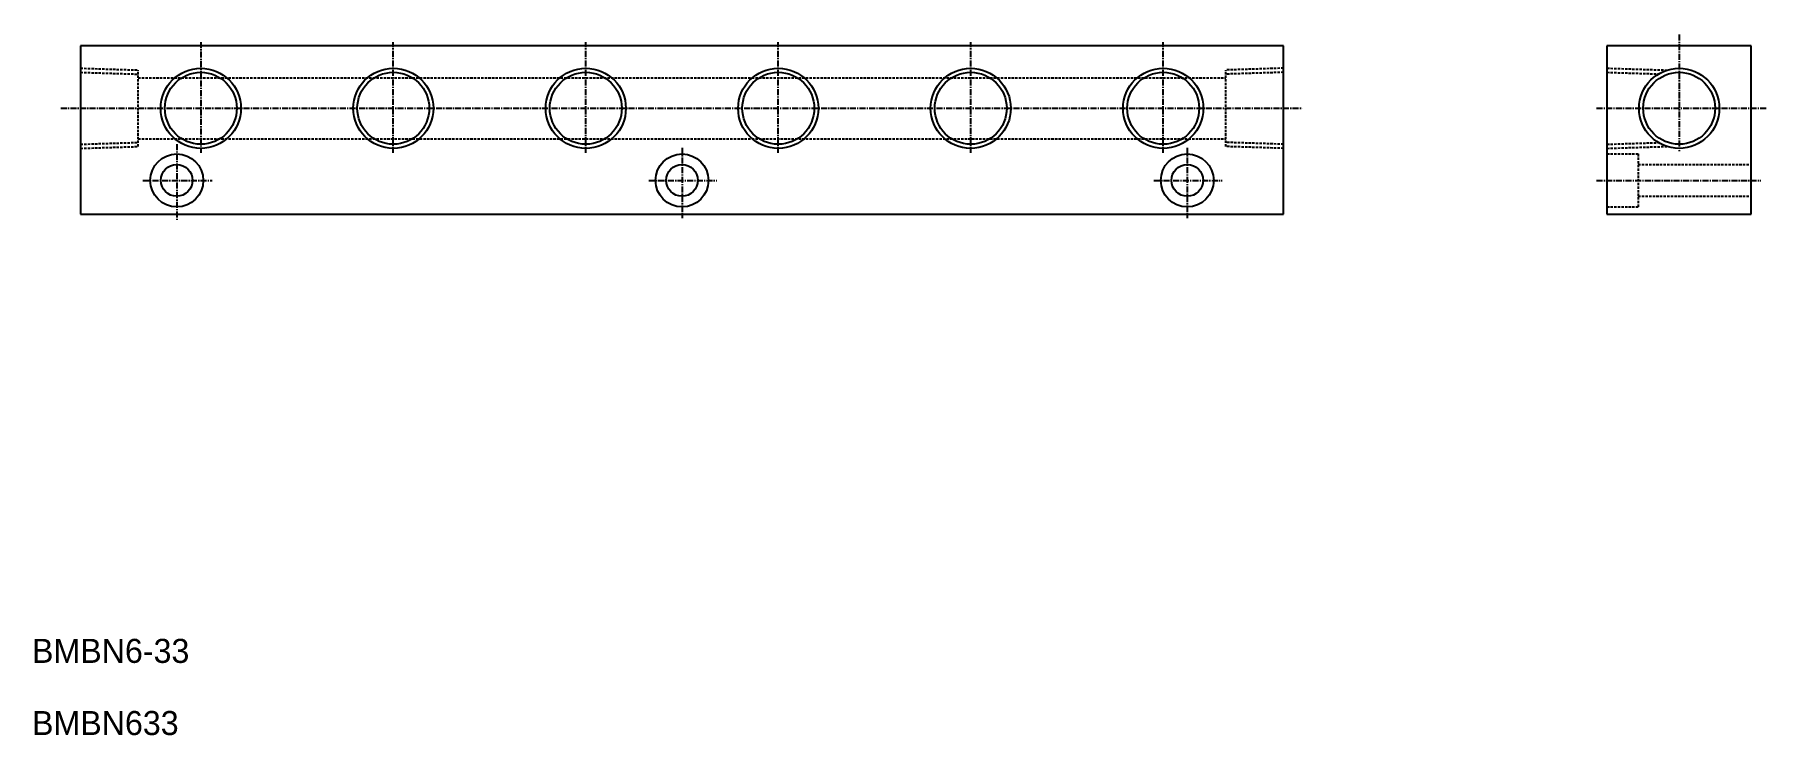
# Model space of a CAD drawing. Extents: x 1721 to 2222, y 4854 to 8634.
# Drawn here: x 1862.4 to 2222.2, y 8488 to 8633.7 of the extents above.
import ezdxf

# ---------------------------------------------------------------- set-up
doc = ezdxf.new("R2010")
doc.units = 0
doc.linetypes.add('CENTER', pattern=[2, 1.25, -0.25, 0.25, -0.25])
doc.linetypes.add('DASHED', pattern=[0.75, 0.5, -0.25])
doc.layers.get('0').update_dxf_attribs({"linetype": 'CONTINUOUS'})
doc.layers.add('CENTER', color=1, linetype='CENTER')

msp = doc.modelspace()

# ---------------------------------------------------------------- linework, layer by layer
at = {"color": 7, "linetype": 'CONTINUOUS'}
for p, q in [((2121.887, 8631.371), (1871.887, 8631.371)), ((1871.887, 8631.371), (1871.887, 8596.371)), ((2121.887, 8596.371), (2121.887, 8631.371)), ((2219.108, 8631.371), (2189.108, 8631.371)), ((2189.108, 8631.371), (2189.108, 8596.371)), ((2219.108, 8596.371), (2219.108, 8631.371)), ((1871.887, 8596.371), (2121.887, 8596.371)), ((2189.108, 8596.371), (2219.108, 8596.371))]:
    msp.add_line(p, q, dxfattribs=at)
at = {"color": 3, "linetype": 'DASHED'}
for p, q in [((1871.887, 8626.702), (1883.887, 8626.325)), ((2121.887, 8626.702), (2109.887, 8626.325)), ((2189.108, 8626.702), (2201.582, 8626.31)), ((1871.887, 8625.846), (1883.887, 8625.469)), ((1883.887, 8610.417), (1883.887, 8626.325)), ((1883.887, 8624.721), (2109.887, 8624.721)), ((2109.887, 8610.417), (2109.887, 8626.325)), ((2121.887, 8625.846), (2109.887, 8625.469)), ((2189.108, 8625.846), (2199.813, 8625.509)), ((1883.887, 8612.021), (2109.887, 8612.021)), ((1871.887, 8610.896), (1883.887, 8611.273)), ((1871.887, 8610.04), (1883.887, 8610.417)), ((2121.887, 8610.896), (2109.887, 8611.273)), ((2121.887, 8610.04), (2109.887, 8610.417)), ((2189.108, 8610.896), (2199.813, 8611.232)), ((2189.108, 8610.04), (2201.582, 8610.432)), ((2189.108, 8608.871), (2195.608, 8608.871)), ((2195.608, 8608.871), (2195.608, 8597.871)), ((2195.608, 8606.671), (2219.108, 8606.671)), ((2189.108, 8597.871), (2195.608, 8597.871)), ((2195.608, 8600.071), (2219.108, 8600.071))]:
    msp.add_line(p, q, dxfattribs=at)
for p, q in [((1940.387, 8624.721), (1940.387, 8624.721)), ((1996.887, 8624.721), (1996.888, 8624.721))]:
    msp.add_line(p, q)
at = {"color": 3, "linetype": 'CONTINUOUS'}
for centre in [(1896.887, 8618.371), (1936.887, 8618.371), (1976.887, 8618.371), (2016.887, 8618.371), (2056.887, 8618.371), (2096.887, 8618.371), (2204.108, 8618.371)]:
    msp.add_circle(centre, 8.331, dxfattribs=at)
at = {"color": 7, "linetype": 'CONTINUOUS'}
for centre, radius in [((1896.887, 8618.371), 7.475), ((1936.887, 8618.371), 7.475), ((1976.887, 8618.371), 7.475), ((2016.887, 8618.371), 7.475), ((2056.887, 8618.371), 7.475), ((2096.887, 8618.371), 7.475), ((2204.108, 8618.371), 7.475), ((1891.887, 8603.371), 5.5), ((1996.887, 8603.371), 5.5), ((2101.887, 8603.371), 5.5), ((1891.887, 8603.371), 3.3), ((1996.887, 8603.371), 3.3), ((2101.887, 8603.371), 3.3)]:
    msp.add_circle(centre, radius, dxfattribs=at)
at = {"layer": 'CENTER', "color": 1, "linetype": 'CENTER'}
for p, q in [((2204.108, 8633.688), (2204.108, 8609.456)), ((1896.887, 8632.145), (1896.887, 8609.089)), ((1936.887, 8609.089), (1936.887, 8632.145)), ((1976.887, 8609.089), (1976.887, 8632.145)), ((2016.887, 8609.089), (2016.887, 8632.145)), ((2056.887, 8609.089), (2056.887, 8632.145)), ((2096.887, 8609.089), (2096.887, 8632.145)), ((1867.777, 8618.371), (2125.779, 8618.371)), ((2186.934, 8618.371), (2222.234, 8618.371)), ((1891.887, 8610.909), (1891.887, 8595.138)), ((1996.887, 8610.123), (1996.887, 8595.506)), ((2101.887, 8610.123), (2101.887, 8595.506)), ((1884.837, 8603.371), (1899.272, 8603.371)), ((1989.965, 8603.371), (2004.138, 8603.371)), ((2094.965, 8603.371), (2109.138, 8603.371)), ((2186.96, 8603.371), (2221.089, 8603.371))]:
    msp.add_line(p, q, dxfattribs=at)

# ---------------------------------------------------------------- texts
at = {"color": 7, "linetype": 'CONTINUOUS'}
for s, p in [('BMBN6-33', (1861.804, 8503.05)), ('BMBN633', (1861.804, 8488.05))]:
    msp.add_text(s, height=5, dxfattribs=at).set_placement(p)

doc.saveas('drawing.dxf')
